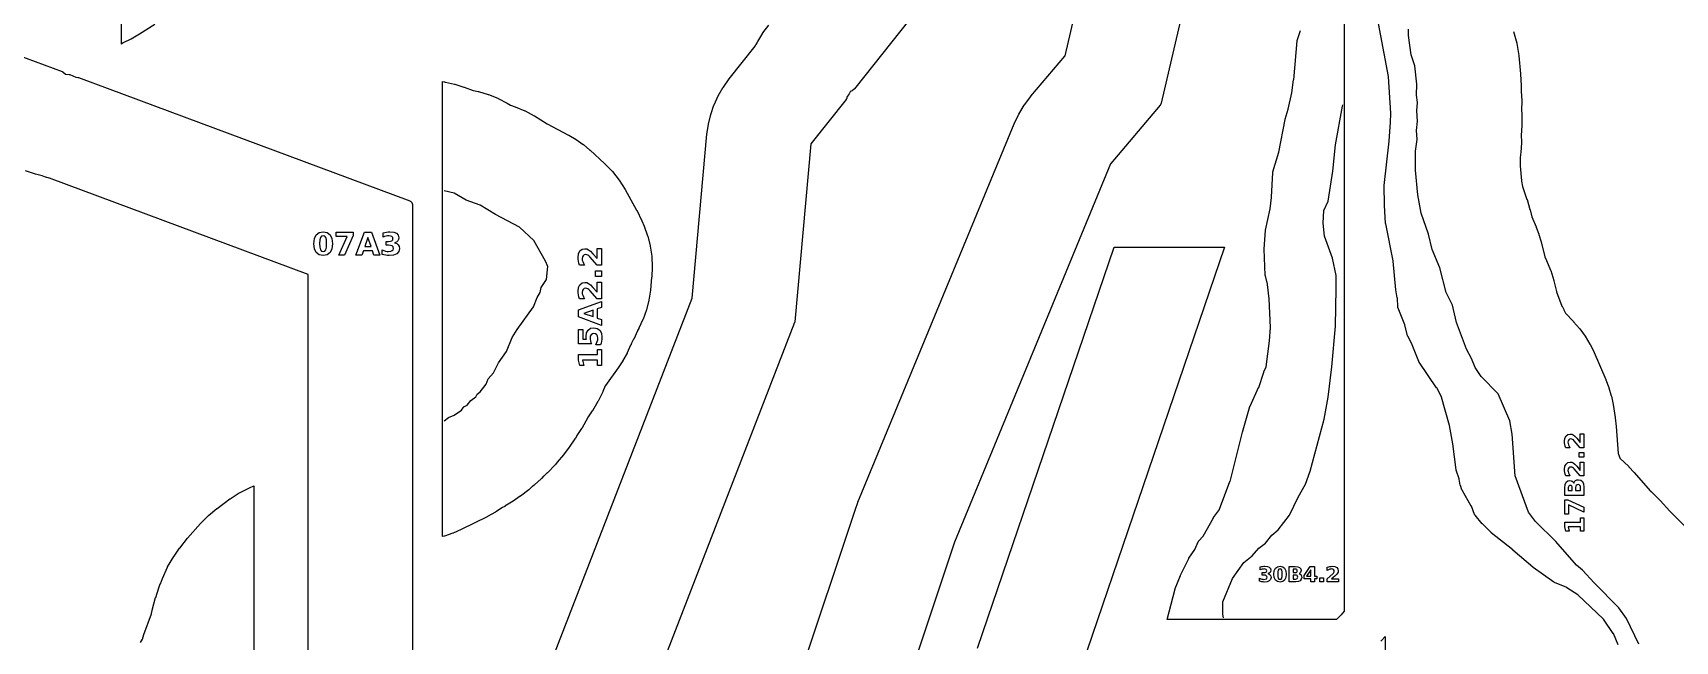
# Model space of a CAD drawing. Header units: millimetres. Extents: x 0 to 841, y 0 to 594.
# Drawn here: x 340.1 to 654.7, y 232.9 to 349.6 of the extents above; entities that cross this region are included whole.
import ezdxf

# ---------------------------------------------------------------- set-up
doc = ezdxf.new("R2010")
doc.units = ezdxf.units.MM
doc.layers.add('CUT', color=1, linetype='Continuous')
doc.layers.add('ENGRAVE', color=5, linetype='Continuous')

msp = doc.modelspace()

# ---------------------------------------------------------------- linework, layer by layer
at = {"layer": 'CUT'}
for points in [[(538.22, 390.11), (497.53, 338.82), (497.49, 338.78), (497.44, 338.74), (497.14, 338.5), (497.09, 338.47), (497.04, 338.44), (496.71, 338.29), (496.7, 338.28), (496.69, 338.27), (496.48, 337.85), (496.46, 337.8), (496.42, 337.75), (496.1, 337.35), (496.09, 337.34), (496.09, 337.33), (496.07, 337.15), (496.06, 337.11), (496.05, 337.07), (496.04, 337.02), (496.02, 336.98), (495.95, 336.85), (495.93, 336.81), (495.9, 336.77), (489.18, 328.3), (489.17, 328.29), (489.17, 328.28), (486.06, 294.16), (486.06, 294.12), (486.04, 294.07), (486.03, 294.03), (456.71, 218.28)], [(591.34, 392.97), (591.34, 238.69), (590.72, 237.98), (590.69, 237.95), (589.83, 237.12), (557.4, 237.12), (558.92, 242.97), (558.92, 242.97), (558.94, 243.03), (559.94, 245.55), (559.96, 245.59), (561.55, 248.82), (561.58, 248.88), (562.7, 250.53), (562.71, 250.54), (562.71, 250.55), (563.37, 251.97), (563.39, 252.02), (563.41, 252.06), (563.44, 252.09), (564.29, 253.05), (564.29, 253.06), (564.3, 253.07), (566.26, 256.61), (566.3, 256.66), (567.44, 258.21), (567.45, 258.22), (567.45, 258.23), (569.44, 263.55), (569.45, 263.58), (571.82, 273.02), (571.82, 273.04), (573.25, 277.95), (573.26, 277.98), (573.28, 278.02), (574.93, 281.56), (574.94, 281.59), (575.9, 284.49), (575.92, 284.55), (576.38, 285.53), (576.38, 285.54), (576.39, 285.55), (577.03, 290.52), (577.04, 290.54), (577.19, 293.05), (577.19, 293.07), (576.95, 298.54), (576.94, 298.56), (576.62, 301.33), (576.62, 301.36), (576.22, 303), (576.21, 303.04), (576.21, 303.09), (575.96, 308.06), (575.96, 308.12), (576.23, 311.66), (576.24, 311.73), (577.12, 315.83), (577.12, 315.85), (577.37, 318.02), (577.37, 318.04), (577.64, 322.79), (577.65, 322.85), (577.66, 322.91), (578.81, 326.68), (578.82, 326.71), (579.99, 332.97), (580, 333.03), (580.58, 334.92), (580.58, 334.94), (581.26, 338.05), (581.26, 338.06), (581.64, 340.55), (581.65, 340.56), (582.32, 347.99), (582.33, 348.04), (582.34, 348.09), (582.93, 350.01)], [(363.51, 351.14), (360.58, 349.29), (360.56, 349.27), (358.96, 348.37), (358.92, 348.35), (357.41, 347.67), (357.4, 347.66), (357.39, 347.65), (357.12, 347.41), (357.12, 379.45)], [(476.22, 193.78), (497.69, 258.24), (497.7, 258.26), (498.18, 259.55), (498.18, 259.56), (528.09, 332.09), (528.1, 332.11), (528.97, 333.95), (528.99, 333.99), (530.04, 335.72), (530.07, 335.76), (531.3, 337.38), (531.32, 337.4), (537.83, 345.1), (537.83, 345.11), (537.84, 345.12), (544.55, 374.05)], [(564.03, 369.53), (556.27, 336.07), (556.26, 336.02), (556.24, 335.98), (556.22, 335.94), (556.14, 335.79), (556.11, 335.75), (556.08, 335.72), (546.59, 324.49), (546.58, 324.48), (546.58, 324.46), (516.67, 251.94), (516.67, 251.92), (493.91, 183.59)], [(643.82, 232.24), (642.88, 234.4), (642.87, 234.41), (642.87, 234.42), (640.99, 237.14), (640.98, 237.15), (640.97, 237.16), (636.08, 241.8), (636.07, 241.81), (636.07, 241.81), (633.98, 243.2), (633.97, 243.2), (633.96, 243.21), (631.58, 244.21), (631.53, 244.24), (631.49, 244.26), (627.49, 247.07), (627.45, 247.1), (623.64, 250.42), (623.63, 250.43), (619.5, 253.73), (619.46, 253.76), (617.81, 255.41), (617.78, 255.44), (616.38, 257.12), (616.35, 257.16), (616.33, 257.21), (616.3, 257.25), (615.68, 258.81), (615.66, 258.84), (613.91, 261.89), (613.89, 261.92), (613.88, 261.96), (613.57, 262.77), (613.55, 262.82), (613.54, 262.86), (613.33, 264.02), (613.32, 264.05), (612.78, 265.7), (612.77, 265.75), (612.76, 265.8), (612.16, 270.77), (612.15, 270.79), (611.49, 274.26), (611.49, 274.28), (609.93, 279.75), (609.93, 279.76), (609.93, 279.77), (609.04, 281.49), (609.02, 281.51), (605.68, 286.44), (605.65, 286.48), (605.63, 286.53), (604.2, 290.05), (604.19, 290.07), (603.48, 291.41), (603.46, 291.44), (603.44, 291.49), (603.43, 291.53), (602.96, 293.54), (602.96, 293.55), (602.96, 293.56), (601.64, 296.77), (601.62, 296.83), (601.6, 296.88), (601.6, 296.94), (601.5, 298.74), (601.49, 298.77), (601.22, 300.27), (601.22, 300.31), (600.69, 305.79), (600.68, 305.82), (599.27, 312.93), (599.26, 313), (599.07, 316.54), (599.07, 316.56), (598.99, 320.22), (599, 320.29), (599.96, 328.82), (599.96, 328.83), (600.21, 332.36), (600.21, 332.37), (600.23, 334.13), (600.23, 334.15), (599.81, 341.14), (599.8, 341.17), (597.54, 353.39)], [(438.06, 225.5), (466.39, 298.69), (466.39, 298.7), (466.39, 298.71), (469.26, 330.1), (469.26, 330.12), (469.52, 332), (469.53, 332.05), (469.97, 333.88), (469.98, 333.92), (470.6, 335.7), (470.62, 335.75), (471.4, 337.46), (471.42, 337.5), (472.37, 339.13), (472.39, 339.17), (473.5, 340.71), (473.51, 340.73), (478.49, 347), (478.49, 347.01), (478.5, 347.02), (478.64, 347.3), (478.66, 347.34), (478.85, 347.64), (478.86, 347.66), (478.95, 347.85), (478.98, 347.89), (479.94, 349.5), (479.97, 349.54), (481.09, 351.05)], [(623.75, 349.8), (624.39, 347.56), (624.4, 347.5), (624.77, 345.19), (624.77, 345.16), (625.11, 341.69), (625.12, 341.66), (625.21, 339.49), (625.21, 339.46), (625.2, 338.63), (625.2, 338.6), (625.22, 338.39), (625.23, 338.36), (625.34, 336.54), (625.34, 336.49), (625.29, 334.66), (625.29, 334.65), (625.29, 334.63), (625.29, 334.62), (625.32, 334.18), (625.33, 334.15), (625.38, 332.3), (625.38, 332.25), (625.26, 330.41), (625.26, 330.38), (625.24, 330.26), (625.24, 330.25), (625.24, 330.24), (625.25, 330.18), (625.25, 330.16), (625.27, 328.45), (625.26, 328.4), (625.13, 326.7), (625.13, 326.68), (625.01, 325.68), (625.01, 325.65), (625.01, 324.09), (625.01, 324.07), (625.26, 321.18), (625.27, 321.15), (625.46, 320.12), (625.46, 320.11), (625.46, 320.1), (626.33, 317.63), (626.34, 317.6), (626.91, 315.66), (626.92, 315.63), (627.24, 314.29), (627.25, 314.28), (627.25, 314.27), (628.07, 312.35), (628.07, 312.33), (628.6, 310.95), (628.61, 310.91), (629.03, 309.5), (629.04, 309.48), (629.77, 306.62), (629.77, 306.61), (629.77, 306.6), (630.09, 305.93), (630.1, 305.91), (630.87, 304.04), (630.89, 304), (631.47, 302.06), (631.47, 302.04), (631.98, 299.97), (631.99, 299.94), (633.03, 297.17), (633.05, 297.14), (633.38, 296.52), (633.39, 296.49), (633.7, 295.81), (633.71, 295.8), (633.72, 295.79), (635.24, 294.21), (635.26, 294.19), (636.42, 292.87), (636.44, 292.84), (637.47, 291.43), (637.5, 291.39), (638.4, 289.9), (638.42, 289.86), (639.19, 288.28), (639.2, 288.26), (641.43, 283.09), (641.44, 283.07), (642.02, 281.55), (642.04, 281.51), (642.49, 279.95), (642.5, 279.91), (642.83, 278.31), (642.83, 278.29), (643.23, 275.81), (643.23, 275.78), (643.42, 274.11), (643.42, 274.09), (643.8, 268.93), (643.8, 268.92), (643.81, 268.91), (644.12, 268.06), (644.13, 268.05), (644.14, 268.04), (645.82, 266.4), (645.83, 266.38), (646.86, 265.3), (646.87, 265.28), (649.95, 261.78), (649.98, 261.76), (650.08, 261.66), (650.11, 261.64), (651.85, 259.93), (651.87, 259.91), (653.7, 257.88), (653.71, 257.87), (658.09, 253.47)], [(337.12, 345.35), (345.72, 342.15), (345.77, 342.13), (345.82, 342.1), (345.87, 342.07), (346.36, 341.66), (346.37, 341.65), (346.38, 341.65), (347.05, 341.59), (347.1, 341.58), (347.15, 341.57), (347.2, 341.55), (348.38, 341.06), (348.39, 341.06), (348.4, 341.05), (348.73, 341.01), (348.79, 341), (348.85, 340.99), (412.31, 317.35), (412.35, 317.33), (412.4, 317.3), (412.52, 317.22), (412.56, 317.19), (412.6, 317.16), (412.64, 317.12), (412.67, 317.08), (412.72, 317.01), (412.75, 316.96), (412.77, 316.92), (412.79, 316.87), (412.8, 316.82), (412.83, 316.68), (412.84, 316.63), (412.84, 316.58), (412.83, 141.99)], [(392.83, 144.86), (392.84, 303.24), (392.84, 303.25), (392.83, 303.26), (343.29, 321.71), (343.26, 321.72), (342.59, 321.89), (342.54, 321.91), (341.92, 322.13), (341.89, 322.14), (340.65, 322.44), (340.6, 322.45), (338.72, 323.13)], [(521.1, 231.6), (547.26, 308.44), (568.39, 308.44), (539.16, 222.57)], [(360.76, 232.7), (361.13, 233.32), (361.14, 233.33), (361.14, 233.34), (361.4, 234.22), (361.41, 234.25), (362.86, 238.21), (362.86, 238.22), (362.86, 238.23), (362.98, 238.84), (362.99, 238.87), (363.64, 241.29), (363.65, 241.32), (364.27, 243.18), (364.28, 243.19), (364.54, 243.93), (364.55, 243.94), (364.93, 244.97), (364.95, 244.99), (365.91, 247.14), (365.94, 247.19), (367.16, 249.2), (367.18, 249.23), (368.24, 250.78), (368.26, 250.8), (369.72, 252.67), (369.74, 252.69), (372.21, 255.48), (372.23, 255.5), (373.71, 257), (373.75, 257.04), (375.38, 258.38), (375.41, 258.39), (377.88, 260.21), (377.91, 260.22), (379.67, 261.37), (379.72, 261.4), (381.6, 262.35), (381.62, 262.37), (382.48, 262.75), (382.48, 215.7)], [(598.33, 232.94), (598.34, 232.95), (598.45, 233.08), (598.46, 233.09), (599.19, 233.82), (599.19, 198.08)]]:
    msp.add_lwpolyline(points, dxfattribs=at)
msp.add_lwpolyline([(418.93, 340.14), (418.94, 340.14), (418.95, 340.14), (419.1, 340.12), (419.14, 340.11), (420.92, 339.73), (420.96, 339.72), (422.7, 339.17), (422.73, 339.16), (424.5, 338.51), (424.53, 338.51), (425.44, 338.29), (425.46, 338.28), (427.34, 337.74), (427.39, 337.72), (429.19, 337), (429.24, 336.98), (430.98, 336.07), (431, 336.06), (431.6, 335.7), (431.61, 335.69), (431.62, 335.69), (432.52, 335.37), (432.54, 335.36), (434.38, 334.6), (434.43, 334.58), (436.18, 333.64), (436.2, 333.63), (438.66, 332.14), (438.67, 332.13), (442.76, 329.94), (442.78, 329.93), (444.19, 329.1), (444.23, 329.08), (445.55, 328.14), (445.59, 328.12), (446.84, 327.06), (446.85, 327.05), (449.62, 324.52), (449.64, 324.5), (451.1, 323.01), (451.14, 322.97), (452.43, 321.34), (452.46, 321.29), (453.57, 319.52), (453.59, 319.5), (455.78, 315.57), (455.8, 315.55), (456.77, 313.55), (456.78, 313.53), (457.21, 312.5), (457.22, 312.48), (457.89, 310.64), (457.9, 310.59), (458.38, 308.7), (458.39, 308.65), (458.67, 306.72), (458.68, 306.67), (458.77, 304.73), (458.77, 304.68), (458.67, 302.72), (458.66, 302.7), (458.41, 300.22), (458.41, 300.2), (458.12, 298.34), (458.11, 298.29), (457.66, 296.48), (457.65, 296.44), (457.02, 294.68), (457, 294.63), (456.21, 292.94), (456.19, 292.9), (455.93, 292.47), (455.93, 292.46), (455.92, 292.44), (455.22, 290.86), (455.2, 290.82), (454.8, 290.1), (454.79, 290.07), (454.64, 289.71), (454.63, 289.69), (453.97, 288.2), (453.95, 288.16), (453.17, 286.74), (453.15, 286.71), (452.25, 285.35), (452.24, 285.33), (449.79, 281.94), (449.78, 281.92), (449.77, 281.91), (449.31, 280.79), (449.3, 280.77), (448.41, 278.92), (448.38, 278.87), (447.31, 277.12), (447.29, 277.1), (446.52, 275.98), (446.51, 275.96), (446.08, 275.14), (446.07, 275.12), (445.26, 273.72), (445.24, 273.69), (444.32, 272.35), (444.31, 272.34), (444.31, 272.34), (444.3, 272.33), (443.98, 271.74), (443.95, 271.7), (442.88, 270.14), (442.87, 270.12), (441.76, 268.67), (441.75, 268.65), (440.58, 267.29), (440.57, 267.28), (440.21, 266.8), (440.17, 266.76), (438.71, 265.23), (438.67, 265.19), (437.98, 264.6), (437.96, 264.58), (437.54, 264.13), (437.51, 264.09), (436.2, 262.89), (436.16, 262.86), (435.81, 262.59), (435.79, 262.57), (435.19, 262.01), (435.15, 261.97), (433.52, 260.73), (433.5, 260.72), (432.12, 259.78), (432.1, 259.77), (430.56, 258.81), (430.52, 258.79), (430.09, 258.58), (430.06, 258.56), (428.81, 257.72), (428.77, 257.69), (427.2, 256.82), (427.17, 256.81), (422.19, 254.36), (422.17, 254.35), (420.61, 253.66), (420.57, 253.64), (418.95, 253.1), (418.93, 253.09), (418.62, 253), (418.62, 340.22), (418.93, 340.14)], close=True, dxfattribs=at)
at = {"layer": 'ENGRAVE'}
for points in [[(647.76, 232.39), (645.43, 237.28), (643.93, 239.35), (639.18, 244.12), (637, 246.54), (635.84, 247.54), (631.85, 252.08), (627.96, 255.89), (626.65, 257.67), (624.06, 264.61), (623.48, 272.64), (623.08, 275.15), (620.83, 280.34), (617.59, 283.71), (616.41, 285.42), (615.7, 287.16), (614.77, 288.91), (612.84, 294.03), (612.04, 297.33), (610.87, 299.77), (609.66, 304.53), (608.19, 308), (607.47, 310.97), (606.07, 314.96), (605.42, 318.5), (605.01, 323.2), (605.01, 326.85), (605.28, 329.08), (605.18, 330.83), (605.38, 332.63), (605.23, 334.62), (605.35, 336.17), (605.18, 337.63), (605.21, 339.72), (604.87, 343.22), (604.13, 345.32), (603.64, 349.02), (603.62, 350.24)], [(568.2, 237.42), (568.1, 238.04), (568.05, 240.46), (569.95, 244.95), (572.08, 248.01), (573.67, 249.32), (574.95, 250.8), (576.22, 251.76), (577.45, 253.28), (578.69, 254.3), (580.87, 257.11), (582.49, 260.52), (583.89, 263.04), (584.81, 265.52), (587.48, 275.53), (588.28, 279.73), (588.93, 285.55), (589.64, 293.34), (589.79, 300.55), (589.78, 303.04), (589.11, 306.36), (587.53, 310.57), (587.27, 313.04), (587.39, 315.47), (588.22, 317.29), (589.14, 323.03), (589.63, 328.07), (591.02, 335.52), (591.04, 335.74)], [(418.93, 275.19), (419.77, 275.82), (420.84, 276.29), (422.24, 277.25), (422.7, 277.84), (423.34, 278.21), (424.04, 279.06), (424.97, 279.76), (425.26, 280.3), (425.84, 280.77), (426.96, 282.24), (427.34, 283.26), (428.34, 284.38), (429.35, 286.32), (430.84, 288.47), (431.95, 291.15), (432.88, 292.68), (436.04, 297.06), (436.75, 298.85), (437.31, 299.76), (437.5, 300.72), (438.51, 302.26), (438.77, 304.76), (438.33, 305.8), (436.12, 309.76), (433.34, 312.3), (428.77, 314.75), (425.84, 316.52), (423.12, 317.49), (420.84, 318.83), (418.93, 319.28)]]:
    msp.add_lwpolyline(points, dxfattribs=at)
for points in [[(397.53, 309.14), (397.41, 308.18), (397.06, 307.47), (396.49, 307.02), (395.73, 306.88), (394.97, 307.02), (394.4, 307.47), (394.05, 308.18), (393.93, 309.14), (394.05, 310.11), (394.4, 310.82), (394.97, 311.27), (395.73, 311.41), (396.49, 311.27), (397.06, 310.82), (397.41, 310.11), (397.53, 309.14)], [(396.4, 309.15), (396.36, 309.85), (396.25, 310.31), (396.04, 310.56), (395.73, 310.64), (395.42, 310.56), (395.21, 310.31), (395.1, 309.85), (395.06, 309.15), (395.1, 308.45), (395.21, 307.98), (395.42, 307.73), (395.73, 307.64), (396.04, 307.73), (396.25, 307.98), (396.36, 308.45), (396.4, 309.15)], [(398.22, 311.34), (401.51, 311.34), (401.51, 310.7), (399.81, 306.96), (398.71, 306.96), (400.32, 310.51), (398.22, 310.51), (398.22, 311.34)], [(405.2, 307.76), (403.43, 307.76), (403.15, 306.96), (402.02, 306.96), (403.64, 311.34), (404.99, 311.34), (406.61, 306.96), (405.47, 306.96), (405.2, 307.76)], [(403.71, 308.57), (404.91, 308.57), (404.31, 310.31), (403.71, 308.57)], [(409.43, 309.32), (409.82, 309.16), (410.1, 308.92), (410.27, 308.6), (410.33, 308.2), (410.21, 307.63), (409.83, 307.21), (409.22, 306.96), (408.38, 306.88), (408.04, 306.89), (407.71, 306.93), (407.37, 307), (407.04, 307.09), (407.04, 307.96), (407.35, 307.82), (407.66, 307.72), (407.97, 307.66), (408.28, 307.64), (408.67, 307.68), (408.97, 307.8), (409.14, 307.99), (409.2, 308.24), (409.14, 308.51), (408.96, 308.7), (408.66, 308.81), (408.24, 308.85), (407.79, 308.85), (407.79, 309.58), (408.26, 309.58), (408.63, 309.61), (408.89, 309.71), (409.05, 309.88), (409.1, 310.12), (409.05, 310.34), (408.9, 310.51), (408.66, 310.61), (408.33, 310.64), (408.05, 310.63), (407.78, 310.58), (407.5, 310.51), (407.22, 310.4), (407.22, 311.23), (407.56, 311.31), (407.89, 311.37), (408.21, 311.4), (408.53, 311.41), (409.28, 311.34), (409.81, 311.13), (410.12, 310.78), (410.23, 310.29), (410.18, 309.94), (410.03, 309.66), (409.78, 309.46), (409.43, 309.32)], [(448.21, 306.28), (448.21, 308.2), (449.03, 308.2), (449.03, 305.02), (448.21, 305.02), (446.8, 306.62), (446.6, 306.81), (446.42, 306.94), (446.23, 307.01), (446.03, 307.04), (445.76, 306.99), (445.54, 306.83), (445.4, 306.59), (445.35, 306.28), (445.38, 306.01), (445.46, 305.71), (445.6, 305.38), (445.8, 305.04), (444.84, 305.04), (444.73, 305.41), (444.65, 305.79), (444.6, 306.16), (444.58, 306.52), (444.67, 307.22), (444.93, 307.74), (445.34, 308.06), (445.89, 308.17), (446.24, 308.13), (446.56, 307.99), (446.92, 307.7), (447.39, 307.21), (448.21, 306.28)], [(447.9, 302.88), (447.9, 303.94), (449.03, 303.94), (449.03, 302.88), (447.9, 302.88)], [(448.21, 299.82), (448.21, 301.75), (449.03, 301.75), (449.03, 298.57), (448.21, 298.57), (446.8, 300.17), (446.6, 300.35), (446.42, 300.48), (446.23, 300.56), (446.03, 300.59), (445.76, 300.53), (445.54, 300.38), (445.4, 300.14), (445.35, 299.83), (445.38, 299.55), (445.46, 299.25), (445.6, 298.93), (445.8, 298.58), (444.84, 298.58), (444.73, 298.96), (444.65, 299.33), (444.6, 299.7), (444.58, 300.06), (444.67, 300.76), (444.93, 301.28), (445.34, 301.61), (445.89, 301.72), (446.24, 301.67), (446.56, 301.53), (446.92, 301.25), (447.39, 300.76), (448.21, 299.82)], [(448.24, 296.66), (448.24, 294.89), (449.03, 294.62), (449.03, 293.48), (444.66, 295.1), (444.66, 296.45), (449.03, 298.07), (449.03, 296.93), (448.24, 296.66)], [(447.43, 295.17), (447.43, 296.37), (445.69, 295.77), (447.43, 295.17)], [(444.66, 289.91), (444.66, 292.72), (445.49, 292.72), (445.49, 290.81), (446.17, 290.81), (446.13, 290.94), (446.11, 291.07), (446.1, 291.2), (446.09, 291.34), (446.19, 292.05), (446.49, 292.59), (446.97, 292.92), (447.61, 293.03), (448.24, 292.91), (448.72, 292.55), (449.02, 291.97), (449.12, 291.2), (449.1, 290.83), (449.05, 290.46), (448.96, 290.1), (448.83, 289.74), (447.94, 289.74), (448.12, 290.09), (448.25, 290.42), (448.33, 290.73), (448.35, 291.02), (448.3, 291.39), (448.15, 291.67), (447.91, 291.85), (447.61, 291.9), (447.3, 291.85), (447.06, 291.67), (446.91, 291.39), (446.86, 291.02), (446.88, 290.77), (446.93, 290.5), (447.01, 290.22), (447.12, 289.91), (444.66, 289.91)], [(448.26, 285.81), (448.26, 286.8), (445.43, 286.8), (445.64, 285.78), (444.87, 285.78), (444.66, 286.8), (444.66, 287.87), (448.26, 287.87), (448.26, 288.86), (449.03, 288.86), (449.03, 285.81), (448.26, 285.81)], [(636.55, 271.06), (636.55, 272.67), (637.25, 272.67), (637.25, 270.02), (636.55, 270.02), (635.38, 271.35), (635.22, 271.51), (635.07, 271.61), (634.91, 271.68), (634.75, 271.7), (634.51, 271.66), (634.33, 271.53), (634.22, 271.33), (634.18, 271.07), (634.2, 270.84), (634.27, 270.59), (634.39, 270.32), (634.55, 270.03), (633.75, 270.03), (633.66, 270.35), (633.59, 270.66), (633.55, 270.96), (633.53, 271.26), (633.61, 271.85), (633.82, 272.28), (634.17, 272.55), (634.63, 272.64), (634.91, 272.61), (635.18, 272.49), (635.48, 272.25), (635.87, 271.84), (636.55, 271.06)], [(636.3, 268.24), (636.3, 269.11), (637.25, 269.11), (637.25, 268.24), (636.3, 268.24)], [(636.55, 265.69), (636.55, 267.29), (637.25, 267.29), (637.25, 264.64), (636.55, 264.64), (635.38, 265.97), (635.22, 266.13), (635.07, 266.24), (634.91, 266.3), (634.75, 266.32), (634.51, 266.28), (634.33, 266.15), (634.22, 265.95), (634.18, 265.69), (634.2, 265.46), (634.27, 265.21), (634.39, 264.94), (634.55, 264.65), (633.75, 264.65), (633.66, 264.97), (633.59, 265.28), (633.55, 265.59), (633.53, 265.89), (633.61, 266.47), (633.82, 266.9), (634.17, 267.18), (634.63, 267.27), (634.91, 267.23), (635.18, 267.11), (635.48, 266.87), (635.87, 266.47), (636.55, 265.69)], [(635.29, 263.26), (635.42, 263.53), (635.62, 263.73), (635.88, 263.85), (636.2, 263.89), (636.66, 263.81), (636.99, 263.54), (637.18, 263.09), (637.25, 262.45), (637.25, 260.89), (633.6, 260.89), (633.6, 262.31), (633.66, 262.96), (633.83, 263.41), (634.13, 263.66), (634.57, 263.75), (634.81, 263.71), (635.02, 263.62), (635.18, 263.47), (635.29, 263.26)], [(635.01, 262.35), (634.99, 262.55), (634.91, 262.69), (634.79, 262.78), (634.63, 262.81), (634.46, 262.78), (634.34, 262.69), (634.26, 262.55), (634.24, 262.35), (634.24, 261.83), (635.01, 261.83), (635.01, 262.35)], [(636.61, 262.39), (636.58, 262.63), (636.49, 262.81), (636.34, 262.92), (636.13, 262.95), (635.92, 262.92), (635.77, 262.81), (635.68, 262.64), (635.65, 262.39), (635.65, 261.83), (636.61, 261.83), (636.61, 262.39)], [(633.6, 257.29), (633.6, 260.04), (634.13, 260.04), (637.25, 258.62), (637.25, 257.7), (634.29, 259.05), (634.29, 257.29), (633.6, 257.29)], [(636.6, 254.06), (636.6, 254.89), (634.24, 254.89), (634.42, 254.04), (633.78, 254.04), (633.6, 254.89), (633.6, 255.78), (636.6, 255.78), (636.6, 256.61), (637.25, 256.61), (637.25, 254.06), (636.6, 254.06)], [(576.71, 245.91), (576.97, 245.8), (577.16, 245.64), (577.28, 245.43), (577.32, 245.16), (577.23, 244.78), (576.98, 244.5), (576.58, 244.33), (576.02, 244.28), (575.79, 244.29), (575.57, 244.31), (575.34, 244.36), (575.12, 244.42), (575.12, 245), (575.33, 244.91), (575.54, 244.84), (575.74, 244.8), (575.95, 244.79), (576.21, 244.82), (576.41, 244.89), (576.52, 245.02), (576.56, 245.19), (576.52, 245.37), (576.4, 245.49), (576.2, 245.57), (575.92, 245.6), (575.62, 245.6), (575.62, 246.08), (575.94, 246.08), (576.18, 246.1), (576.36, 246.17), (576.46, 246.28), (576.5, 246.44), (576.46, 246.59), (576.36, 246.7), (576.2, 246.77), (575.98, 246.79), (575.8, 246.78), (575.61, 246.75), (575.43, 246.7), (575.24, 246.63), (575.24, 247.18), (575.47, 247.23), (575.69, 247.27), (575.9, 247.3), (576.12, 247.3), (576.61, 247.26), (576.97, 247.12), (577.18, 246.88), (577.25, 246.56), (577.21, 246.32), (577.11, 246.14), (576.95, 246), (576.71, 245.91)], [(580.23, 245.79), (580.15, 245.15), (579.91, 244.67), (579.54, 244.38), (579.03, 244.28), (578.52, 244.38), (578.14, 244.67), (577.9, 245.15), (577.83, 245.79), (577.9, 246.43), (578.14, 246.91), (578.52, 247.21), (579.03, 247.3), (579.54, 247.21), (579.91, 246.91), (580.15, 246.43), (580.23, 245.79)], [(579.47, 245.8), (579.45, 246.26), (579.37, 246.57), (579.23, 246.73), (579.03, 246.79), (578.82, 246.73), (578.68, 246.57), (578.6, 246.26), (578.58, 245.8), (578.6, 245.32), (578.68, 245.02), (578.82, 244.85), (579.03, 244.79), (579.23, 244.85), (579.37, 245.02), (579.45, 245.32), (579.47, 245.8)], [(582.68, 245.9), (582.89, 245.8), (583.05, 245.64), (583.15, 245.43), (583.19, 245.17), (583.11, 244.8), (582.9, 244.54), (582.54, 244.39), (582.03, 244.34), (580.79, 244.34), (580.79, 247.25), (581.91, 247.25), (582.44, 247.21), (582.79, 247.07), (583, 246.83), (583.07, 246.48), (583.04, 246.28), (582.97, 246.12), (582.84, 245.99), (582.68, 245.9)], [(581.95, 246.12), (582.11, 246.14), (582.22, 246.2), (582.29, 246.3), (582.31, 246.43), (582.29, 246.56), (582.22, 246.66), (582.11, 246.72), (581.95, 246.74), (581.54, 246.74), (581.54, 246.12), (581.95, 246.12)], [(581.98, 244.85), (582.18, 244.87), (582.32, 244.94), (582.4, 245.06), (582.43, 245.23), (582.4, 245.4), (582.32, 245.52), (582.18, 245.59), (581.98, 245.61), (581.54, 245.61), (581.54, 244.85), (581.98, 244.85)], [(584.81, 247.25), (585.65, 247.25), (585.65, 245.41), (586.07, 245.41), (586.07, 244.87), (585.65, 244.87), (585.65, 244.34), (584.94, 244.34), (584.94, 244.87), (583.65, 244.87), (583.65, 245.51), (584.81, 247.25)], [(584.94, 246.63), (584.12, 245.41), (584.94, 245.41), (584.94, 246.63)], [(588.92, 244.89), (590.2, 244.89), (590.2, 244.34), (588.09, 244.34), (588.09, 244.89), (589.15, 245.83), (589.27, 245.96), (589.36, 246.08), (589.41, 246.21), (589.43, 246.34), (589.39, 246.52), (589.29, 246.67), (589.13, 246.76), (588.93, 246.79), (588.74, 246.77), (588.54, 246.72), (588.32, 246.62), (588.09, 246.49), (588.09, 247.13), (588.35, 247.21), (588.6, 247.26), (588.84, 247.29), (589.08, 247.3), (589.55, 247.25), (589.9, 247.07), (590.11, 246.8), (590.19, 246.43), (590.15, 246.2), (590.06, 245.99), (589.87, 245.75), (589.54, 245.43), (588.92, 244.89)], [(586.66, 245.09), (587.36, 245.09), (587.36, 244.34), (586.66, 244.34), (586.66, 245.09)]]:
    msp.add_lwpolyline(points, close=True, dxfattribs=at)

doc.saveas('drawing.dxf')
